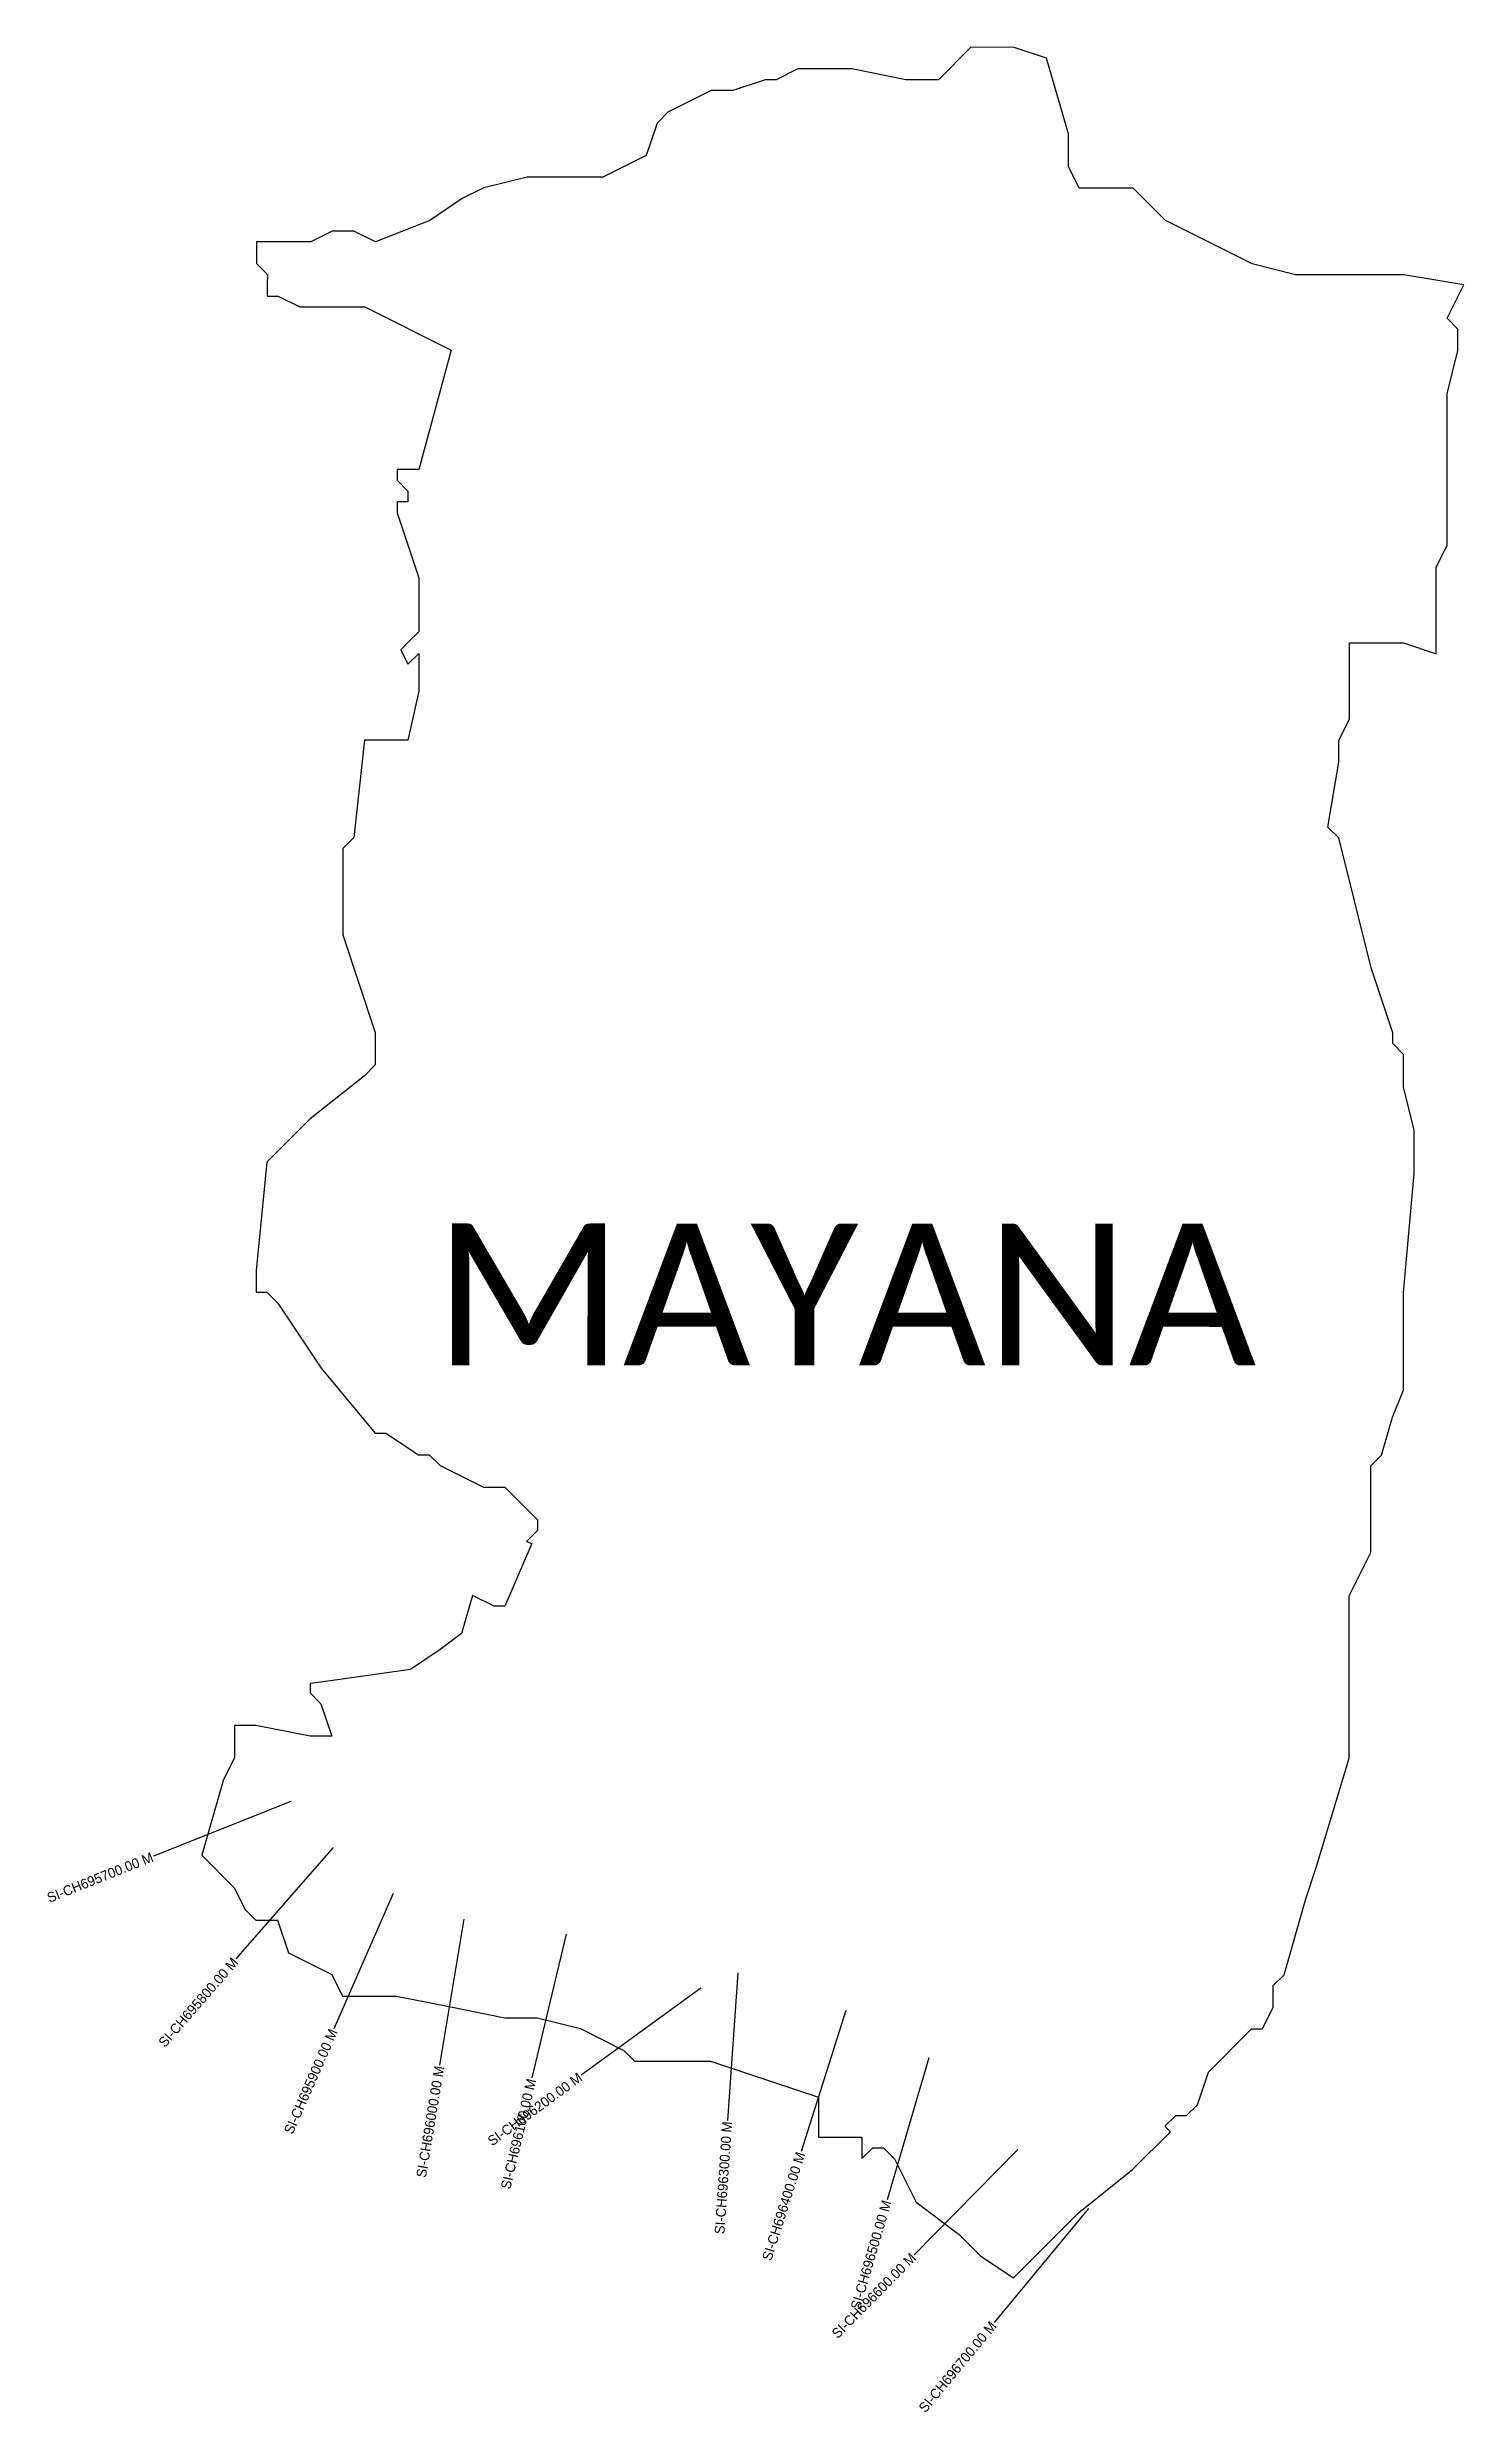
# Model space of a CAD drawing. Header units: metres. Extents: x 344448 to 345884, y 1761046 to 1763444.
import ezdxf
from ezdxf.enums import TextEntityAlignment as Align

# ---------------------------------------------------------------- set-up
doc = ezdxf.new("R2010")
doc.units = ezdxf.units.M
for name, color, linetype in [('CS', 134, 'Continuous'), ('CSMark', 6, 'Continuous'), ('VILLAGE NAME', 250, 'Continuous')]:
    doc.layers.add(name, color=color, linetype=linetype)

msp = doc.modelspace()

# ---------------------------------------------------------------- linework, layer by layer
msp.add_lwpolyline([(345548.5, 1761292.2), (345586.9, 1761330.6), (345581.4, 1761336.1), (345592.4, 1761347.1), (345603.4, 1761347.1), (345614.4, 1761358), (345625.4, 1761391), (345669.3, 1761434.9), (345680.3, 1761434.9), (345691.3, 1761456.8), (345691.3, 1761478.8), (345702.3, 1761489.8), (345724.2, 1761566.6), (345735.2, 1761599.5), (345768.2, 1761709.3), (345768.3, 1761873.9), (345790.2, 1761917.9), (345790.3, 1762005.7), (345801.2, 1762016.6), (345812.2, 1762055.1), (345823.2, 1762082.5), (345823.3, 1762181.3), (345834.3, 1762302.1), (345834.3, 1762346), (345823.3, 1762389.9), (345823.3, 1762422.8), (345812.4, 1762433.8), (345812.4, 1762444.8), (345790.4, 1762510.7), (345757.6, 1762642.4), (345746.6, 1762653.4), (345757.6, 1762719.3), (345757.6, 1762741.2), (345768.6, 1762763.2), (345768.6, 1762840), (345823.5, 1762840), (345856.4, 1762829), (345856.5, 1762916.8), (345867.5, 1762938.8), (345867.5, 1763092.5), (345878.5, 1763136.4), (345878.5, 1763158.3), (345867.5, 1763169.3), (345884.4, 1763203.1), (345823.6, 1763213.2), (345713.8, 1763213.3), (345669.9, 1763224.3), (345582.1, 1763268.2), (345549.2, 1763301.2), (345494.3, 1763301.2), (345483.4, 1763323.2), (345483.4, 1763356.1), (345461.4, 1763433), (345428.5, 1763443.9), (345384.6, 1763444), (345351.6, 1763411), (345318.7, 1763411), (345263.8, 1763422), (345209, 1763422.1), (345187, 1763411.1), (345176, 1763411.1), (345143.1, 1763400.1), (345121.1, 1763400.1), (345077.2, 1763378.2), (345066.2, 1763367.2), (345055.2, 1763334.3), (345011.3, 1763312.4), (344934.4, 1763312.4), (344890.5, 1763301.4), (344868.6, 1763290.5), (344835.6, 1763268.5), (344780.7, 1763246.6), (344758.8, 1763257.6), (344736.8, 1763257.6), (344714.9, 1763246.6), (344660, 1763246.6), (344660, 1763224.7), (344671, 1763213.7), (344670.9, 1763202.7), (344670.9, 1763191.7), (344681.9, 1763191.7), (344703.9, 1763180.7), (344769.7, 1763180.7), (344857.5, 1763136.8), (344824.6, 1763016), (344802.6, 1763016), (344802.6, 1763005), (344813.6, 1762994.1), (344813.6, 1762983.1), (344802.6, 1762983.1), (344802.6, 1762972.1), (344824.5, 1762906.2), (344824.5, 1762851.3), (344813.5, 1762840.4), (344806.2, 1762833.1), (344813.5, 1762818.4), (344824.5, 1762829.4), (344824.5, 1762791), (344813.5, 1762741.5), (344769.6, 1762741.6), (344758.6, 1762642.8), (344747.6, 1762631.8), (344747.5, 1762544), (344780.4, 1762445.1), (344780.4, 1762423.2), (344780.4, 1762412.2), (344769.5, 1762401.3), (344714.5, 1762357.4), (344670.6, 1762313.5), (344659.6, 1762203.7), (344659.6, 1762181.7), (344670.6, 1762181.7), (344681.5, 1762170.7), (344725.4, 1762104.9), (344780.3, 1762039), (344791.3, 1762039), (344824.2, 1762017), (344835.2, 1762017), (344846.1, 1762006), (344890.1, 1761984), (344901, 1761984), (344912, 1761984), (344944.9, 1761951), (344944.9, 1761940.1), (344933.9, 1761929.1), (344939.2, 1761926.9), (344912, 1761863.3), (344901, 1761863.3), (344879.1, 1761874.3), (344868, 1761835.8), (344846.1, 1761819.4), (344816.1, 1761799.4), (344725.3, 1761786.5), (344714.3, 1761784.9), (344714.3, 1761775.5), (344725.3, 1761764.6), (344736.3, 1761731.6), (344714.3, 1761731.6), (344659.4, 1761742.6), (344637.5, 1761742.6), (344637.5, 1761709.7), (344626.5, 1761687.7), (344604.5, 1761610.9), (344637.4, 1761577.9), (344648.4, 1761556), (344659.4, 1761545), (344681.3, 1761545), (344692.3, 1761512), (344736.2, 1761490.1), (344747.2, 1761468.1), (344802, 1761468.1), (344856.9, 1761457.1), (344911.8, 1761446.1), (344944.8, 1761446.1), (344988.7, 1761435.1), (345032.6, 1761413.1), (345043.5, 1761402.2), (345120.4, 1761402.1), (345230.1, 1761365.5), (345230.1, 1761325.2), (345274.1, 1761325.2), (345274.1, 1761303.3), (345285, 1761314.3), (345296, 1761314.2), (345307, 1761303.2), (345328.9, 1761259.3), (345372.8, 1761226.4), (345394.8, 1761204.4), (345427.7, 1761182.4), (345493.6, 1761248.3)], close=True)
at = {"layer": 'CS'}
for p, q in [((344694.8, 1761665.5), (344555.5, 1761610)), ((344737.6, 1761618.9), (344639.1, 1761505.8)), ((344798.7, 1761572.2), (344738.4, 1761434.9)), ((344870.4, 1761546.2), (344845.7, 1761398.2)), ((344974.1, 1761531), (344939.3, 1761385.1)), ((345110.5, 1761476.3), (344989.3, 1761387.8)), ((345148.1, 1761491.7), (345137.6, 1761342)), ((345257.8, 1761453.4), (345212.3, 1761310.5)), ((345341.8, 1761405.6), (345299.6, 1761261.7)), ((345432.3, 1761312.7), (345327, 1761205.9)), ((345503.7, 1761252.7), (345408.1, 1761137.1))]:
    msp.add_line(p, q, dxfattribs=at)

# ---------------------------------------------------------------- texts
at = {"layer": 'CSMark'}
for s, rotation, p in [('SI-CH695700.00 M', 21.7042, (344554.5, 1761609.6)), ('SI-CH695800.00 M', 48.9577, (344638.5, 1761505)), ('SI-CH695900.00 M', 66.2895, (344738, 1761434)), ('SI-CH696000.00 M', 80.541, (344845.6, 1761397.2)), ('SI-CH696200.00 M', 36.1444, (344988.5, 1761387.2)), ('SI-CH696100.00 M', 76.5709, (344939, 1761384.1)), ('SI-CH696300.00 M', 85.9871, (345137.5, 1761341)), ('SI-CH696400.00 M', 72.3277, (345212, 1761309.6)), ('SI-CH696500.00 M', 73.6715, (345299.3, 1761260.7)), ('SI-CH696600.00 M', 45.3944, (345326.3, 1761205.2)), ('SI-CH696700.00 M', 50.397, (345407.5, 1761136.3))]:
    msp.add_text(s, height=10, rotation=rotation, dxfattribs=at).set_placement(p, align=Align.MIDDLE_RIGHT)
at = {"layer": 'VILLAGE NAME', "insert": (344840.1, 1762251.5), "char_height": 143.7, "attachment_point": 1, "rotation": 359.9793}
msp.add_mtext_dynamic_manual_height_columns('{\\fCalibri|b0|i0|c0|p34;MAYANA}', width=1418, gutter_width=718.5, heights=[0], dxfattribs=at)

doc.saveas('drawing.dxf')
